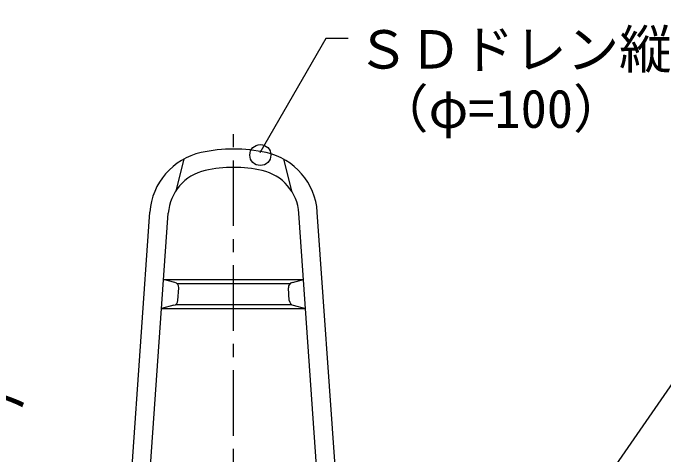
# Model space of a CAD drawing. Units: millimetres, scale not verified. Extents: x -3038 to 3038, y -2115 to 2115.
# Drawn here: x -2127.8 to -1879.8, y 1459.6 to 1628.2 of the extents above; entities that cross this region are included whole.
import ezdxf
from ezdxf.enums import TextEntityAlignment as Align

# ---------------------------------------------------------------- set-up
doc = ezdxf.new("R2010")
doc.units = ezdxf.units.MM
doc.header["$LTSCALE"] = 5
doc.linetypes.add('CHAIN1', pattern=[8, 5, -1, 1, -1])
for name, color, linetype in [('0-D_ドレン', 7, 'Continuous'), ('0-E_テキスト___1', 7, 'Continuous'), ('1-3__0-E_テキスト', 4, 'Continuous')]:
    doc.layers.add(name, color=color, linetype=linetype)
doc.styles.add('ＭＳ ゴシック', font='')
doc.styles.get('ＭＳ ゴシック').set_extended_font_data('MS Gothic')

msp = doc.modelspace()

# ---------------------------------------------------------------- linework, layer by layer
at = {"layer": '0-D_ドレン', "linetype": 'CHAIN1'}
msp.add_line((-2043.774, 1346.993), (-2043.774, 1585.989), dxfattribs=at)
at = {"layer": '0-D_ドレン'}
for p, q in [((-2062.774, 1572.456), (-2065.774, 1560.425)), ((-2024.774, 1572.456), (-2021.774, 1560.425)), ((-2083.556, 1439.413), (-2075.663, 1552.296)), ((-2076.354, 1442.056), (-2068.68, 1551.808)), ((-2011.194, 1442.056), (-2018.868, 1551.808)), ((-2003.992, 1439.413), (-2011.885, 1552.296)), ((-2070.446, 1526.556), (-2017.102, 1526.556)), ((-2066.155, 1525.467), (-2070.446, 1526.556)), ((-2021.393, 1525.467), (-2017.102, 1526.556)), ((-2065.356, 1525.056), (-2022.192, 1525.056)), ((-2064.993, 1518.511), (-2064.652, 1523.389)), ((-2022.555, 1518.511), (-2022.896, 1523.389)), ((-2066.512, 1516.709), (-2071.215, 1515.556)), ((-2065.782, 1517.056), (-2021.766, 1517.056)), ((-2021.036, 1516.709), (-2016.333, 1515.556)), ((-2071.215, 1515.556), (-2016.333, 1515.556))]:
    msp.add_line(p, q, dxfattribs=at)
for centre, radius, start, end in [((-2043.774, 1519.316), 57, 77.45692, 102.54307), ((-2050.723, 1550.552), 25, 102.54309, 175.99998), ((-2036.824, 1550.552), 25, 4.00002, 77.45691), ((-2050.723, 1550.552), 18, 102.54309, 175.99998), ((-2043.774, 1519.316), 50, 77.45692, 102.54307), ((-2036.824, 1550.552), 18, 4.00002, 77.45691), ((-2066.647, 1523.528), 2, 356.00018, 75.75796), ((-2020.901, 1523.528), 2, 104.24203, 183.99981), ((-2066.988, 1518.651), 2, 283.77217, 355.99978), ((-2020.559, 1518.651), 2, 184.00021, 256.22782)]:
    msp.add_arc(centre, radius, start, end, dxfattribs=at)
at = {"layer": '1-3__0-E_テキスト'}
for points in [[(-1736.088, 1649.798), (-1763.978, 1649.798), (-1928.731, 1411.681)], [(-2000.141, 1618.504), (-2008.616, 1618.504), (-2033.82, 1574.849)]]:
    msp.add_lwpolyline(points, dxfattribs=at)
msp.add_circle((-2033.593, 1574.016), 4, dxfattribs=at)

# ---------------------------------------------------------------- texts
at = {"layer": '0-E_テキスト___1', "style": 'ＭＳ ゴシック'}
for s, p in [('ＳＤドレン縦型', (-1996.842, 1602.582)), ('（φ=100）', (-1989.485, 1579.982)), ('エスカント', (-2220.555, 1468.312))]:
    msp.add_text(s, height=14.66, dxfattribs=at).set_placement(p, align=Align.BOTTOM_LEFT)

doc.saveas('drawing.dxf')
